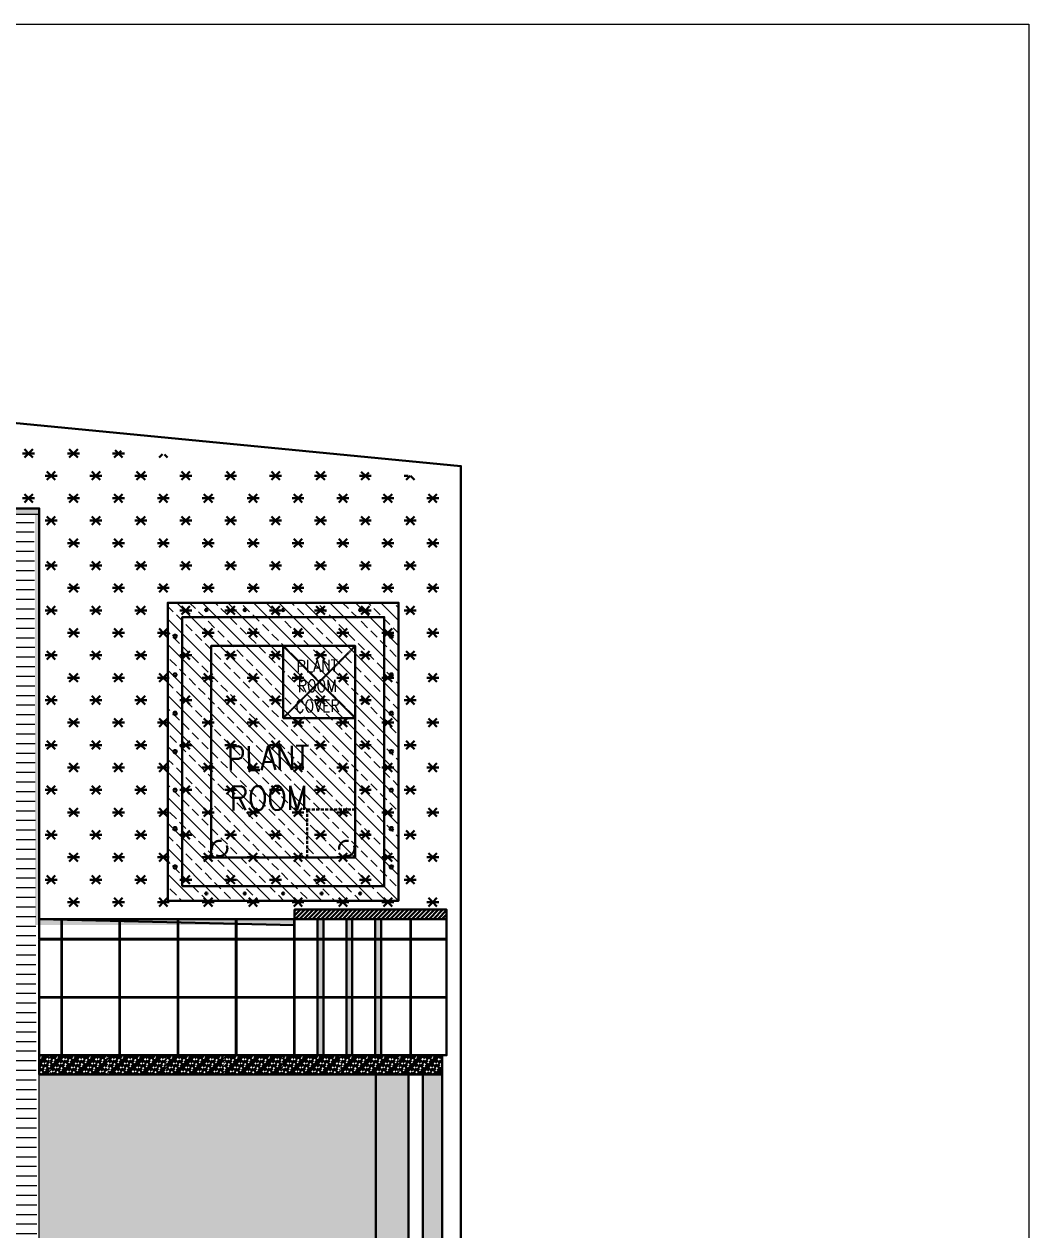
# Model space of a CAD drawing. Header units: millimetres. Extents: x -18512 to 101824, y -95768 to 52898.
# Drawn here: x 33651 to 44100, y -56614 to -44068 of the extents above; entities that cross this region are included whole.
import ezdxf

# ---------------------------------------------------------------- set-up
doc = ezdxf.new("R2010")
doc.units = ezdxf.units.MM
doc.header["$LTSCALE"] = 25
doc.linetypes.add('HIDDEN', pattern=[0.375, 0.25, -0.125])
doc.linetypes.add('HIDDEN2', pattern=[4.7625, 3.175, -1.5875])
doc.layers.get('0').update_dxf_attribs({"color": 254, "lineweight": 0})
doc.layers.get('Defpoints').update_dxf_attribs({"lineweight": 0})
doc.layers.add('A-TILES', color=43, linetype='Continuous', lineweight=30)
doc.layers.add('wood flooring', color=8, linetype='Continuous', lineweight=13)
doc.styles.add('RS', font='romans.shx', dxfattribs={"width": 0.8})
pattern_1 = [(135, (-15372.13, -20727.463), (42.426407, 42.426407), [100, -20]), (135, (-15343.845, -20727.463), (42.426407, 42.426407), [60, -15, 30, -15]), (135, (-15308.49, -20734.534), (42.426407, 42.426407), [100, -20])]

# ---------------------------------------------------------------- blocks, each defined once
blk = doc.blocks.new('A$C22C91F2D')
at = {"lineweight": 5}
h = blk.add_hatch(dxfattribs=at)
h.set_pattern_fill('ANSI33', color=245, scale=750)
h.set_pattern_definition([(45, (0, 0), (-132.583, 132.583), []), (45, (132.58, 0), (-132.583, 132.583), [93.75, -46.875])])
h.paths.add_polyline_path([(1550, -1950), (-1550, -1950), (-1550, 450), (1550, 450)])
at = {"color": 8, "linetype": 'HIDDEN', "ltscale": 0.15}
for p, q in [((-1100, -750), (-350, 0)), ((-1100, 0), (-350, -750))]:
    blk.add_line(p, q, dxfattribs=at)
at = {"color": 1}
blk.add_lwpolyline([(1550, -1950), (-1550, -1950), (-1550, 450), (1550, 450)], close=True, dxfattribs=at)
at = {"color": 8}
for points in [[(-1200, 393), (-1185, 384), (-1185, 366), (-1200, 357), (-1215, 366), (-1215, 384)], [(-800, 393), (-785, 384), (-785, 366), (-800, 357), (-815, 366), (-815, 384)], [(-400, 393), (-385, 384), (-385, 366), (-400, 357), (-415, 366), (-415, 384)], [(0, 393), (-15, 384), (-15, 366), (0, 357), (15, 366), (15, 384)], [(400, 393), (385, 384), (385, 366), (400, 357), (415, 366), (415, 384)], [(800, 393), (785, 384), (785, 366), (800, 357), (815, 366), (815, 384)], [(1200, 393), (1185, 384), (1185, 366), (1200, 357), (1215, 366), (1215, 384)], [(-1200, -1893), (-1185, -1884), (-1185, -1866), (-1200, -1857), (-1215, -1866), (-1215, -1884)], [(-800, -1893), (-785, -1884), (-785, -1866), (-800, -1857), (-815, -1866), (-815, -1884)], [(-400, -1893), (-385, -1884), (-385, -1866), (-400, -1857), (-415, -1866), (-415, -1884)], [(0, -1893), (-15, -1884), (-15, -1866), (0, -1857), (15, -1866), (15, -1884)], [(400, -1893), (385, -1884), (385, -1866), (400, -1857), (415, -1866), (415, -1884)], [(800, -1893), (785, -1884), (785, -1866), (800, -1857), (815, -1866), (815, -1884)], [(1200, -1893), (1185, -1884), (1185, -1866), (1200, -1857), (1215, -1866), (1215, -1884)]]:
    blk.add_lwpolyline(points, close=True, dxfattribs=at)
at = {"color": 6}
for points in [[(1400, -1800), (-1400, -1800), (-1400, 300), (1400, 300)], [(1100, -1500), (-1100, -1500), (-1100, 0), (1100, 0)]]:
    blk.add_lwpolyline(points, close=True, dxfattribs=at)
blk.add_lwpolyline([(-350, 0), (-350, -750), (-1100, -750), (-1100, 0)], close=True)
at = {"color": 8, "linetype": 'HIDDEN', "ltscale": 5}
blk.add_lwpolyline([(1100, -500), (600, -500), (600, 0), (1100, 0)], close=True, dxfattribs=at)
at = {"color": 8}
for centre in [(-1475, 50), (1475, 50), (-1475, -350), (1475, -350), (-1475, -750), (1475, -750), (-1475, -1150), (1475, -1150), (-1475, -1550), (1475, -1550)]:
    blk.add_circle(centre, 11.2, dxfattribs=at)
at = {"color": 8, "linetype": 'HIDDEN2', "ltscale": 2}
for centre in [(1006, -89), (1006, -1411)]:
    blk.add_circle(centre, 80, dxfattribs=at)

msp = doc.modelspace()

# ---------------------------------------------------------------- hatches: boundary and pattern name
at = {"true_color": 0xe8fcfd, "transparency": 33554523}
h = msp.add_hatch(color=7, dxfattribs=at)
h.dxf.hatch_style = 1
edge = h.paths.add_edge_path(flags=16)
edge.add_arc((87725.9, -55545.7), 51648, 179.63567, 180.36433, ccw=False)
edge.add_line((36078.9, -55217.3), (36078.9, -55874.1))
h.paths.add_polyline_path([(33808.1, -62996.9), (33808.1, -54996.9), (37308.1, -54996.9), (37308.1, -62996.9)])
edge = h.paths.add_edge_path(flags=16)
edge.add_arc((-37610, -55545.7), 73689.6, -0.255351, 0.255351, ccw=False)
edge.add_line((36078.9, -55874.1), (36078.9, -55217.3))
at = {"layer": 'A-TILES', "ltscale": 25}
h = msp.add_hatch(dxfattribs=at)
h.set_pattern_fill('GRASS', color=9, scale=13, angle=90, style=0)
h.set_pattern_definition([(180, (-191384, 55600.64), (-233.48666, -233.48666), [61.9125, -405.0608]), (135, (-191384, 55600.64), (-233.48666, -233.48666), [61.9125, -268.2875]), (225, (-191384, 55600.64), (233.48666, -233.48666), [61.9125, -268.2875])])
h.paths.add_polyline_path([(33808.1, -49171.9), (28657.4, -49107.4), (28657.4, -47996.3), (32841.4, -48347.8), (33151.9, -48374.8), (38033.1, -48801.7), (38044.7, -53281.9), (36462.9, -53281.9), (36462.9, -53381.9), (33808.1, -53381.9)])
h = msp.add_hatch(dxfattribs=at)
h.set_pattern_fill('GRASS', color=9, scale=13, angle=270, style=0)
h.set_pattern_definition([(1e-14, (-191384, 55600.64), (233.48666, 233.48666), [61.9125, -405.0608]), (315, (-191384, 55600.64), (233.48666, 233.48666), [61.9125, -268.2875]), (45, (-191384, 55600.64), (-233.48666, 233.48666), [61.9125, -268.2875])])
h.paths.add_polyline_path([(33808.1, -49171.9), (28657.4, -49107.4), (28657.4, -47996.3), (32841.4, -48347.8), (33151.9, -48374.8), (38033.1, -48801.7), (38044.7, -53281.9), (36462.9, -53281.9), (36462.9, -53381.9), (33808.1, -53381.9)])
h = msp.add_hatch(color=9, dxfattribs=at)
h.paths.add_polyline_path([(28657.3, -49167.4), (28657.3, -49107.4), (33808.1, -49107.4), (33808.1, -53381.9), (36462.9, -53381.9), (36462.9, -53441.9), (33764.1, -53441.9), (33764.1, -49167.4)])
h.paths.add_polyline_path([(28657.3, -50372.4), (28597.3, -50372.4), (28597.3, -49167.4), (9942.3, -49167.4), (9942.3, -49107.4), (28657.3, -49107.4)])
h = msp.add_hatch(dxfattribs=at)
h.set_pattern_fill('ANSI31', color=9, scale=10, style=0)
h.set_pattern_definition([(45, (-161950.53, 51326.11), (-22.4506403, 22.4506403), [])])
h.paths.add_polyline_path([(38044.7, -53381.9), (36462.9, -53381.9), (36462.9, -53281.9), (38044.7, -53281.9)])
for points in [[(36702.9, -53381.9), (36762.9, -53381.9), (36762.9, -54796.9), (36702.9, -54796.9)], [(37002.9, -53381.9), (37062.9, -53381.9), (37062.9, -54796.9), (37002.9, -54796.9)], [(37302.9, -53381.9), (37362.9, -53381.9), (37362.9, -54796.9), (37302.9, -54796.9)]]:
    msp.add_hatch(color=9, dxfattribs=at).paths.add_polyline_path(points)
h = msp.add_hatch(dxfattribs=at)
h.set_pattern_fill('GOST_WOOD', color=9, scale=10, angle=45, style=0)
h.set_pattern_definition([(135, (-15372.13, -18727.463), (42.426407, 42.426407), [100, -20]), (135, (-15343.845, -18727.463), (42.426407, 42.426407), [60, -15, 30, -15]), (135, (-15308.49, -18734.534), (42.426407, 42.426407), [100, -20])])
h.paths.add_polyline_path([(37997.7, -54996.9), (37548.2, -54996.9), (37548.2, -54796.9), (37997.7, -54796.9)])
h.paths.add_polyline_path([(37543.2, -54996.9), (36943.2, -54996.9), (36943.2, -54796.9), (37543.2, -54796.9)])
h.paths.add_polyline_path([(36938.2, -54996.9), (36338.2, -54996.9), (36338.2, -54796.9), (36938.2, -54796.9)])
h.paths.add_polyline_path([(36333.2, -54996.9), (35733.2, -54996.9), (35733.2, -54796.9), (36333.2, -54796.9)])
h.paths.add_polyline_path([(35728.2, -54996.9), (35128.2, -54996.9), (35128.2, -54796.9), (35728.2, -54796.9)])
h.paths.add_polyline_path([(35123.2, -54996.9), (34523.2, -54996.9), (34523.2, -54796.9), (35123.2, -54796.9)])
h.paths.add_polyline_path([(34518.2, -54996.9), (33918.2, -54996.9), (33918.2, -54796.9), (34518.2, -54796.9)])
h.paths.add_polyline_path([(33808.1, -54996.9), (33808.1, -54796.9), (33913.2, -54796.9), (33913.2, -54996.9)])
h = msp.add_hatch(dxfattribs=at)
h.set_pattern_fill('GOST_WOOD', color=9, scale=10, angle=45, style=0)
h.set_pattern_definition(pattern_1)
h.paths.add_polyline_path([(37308.1, -54996.9), (37648.1, -54996.9), (37648.1, -62996.9), (37308.1, -62996.9)])
h = msp.add_hatch(dxfattribs=at)
h.set_pattern_fill('GOST_WOOD', color=9, scale=10, angle=45, style=0)
h.set_pattern_definition(pattern_1)
h.paths.add_polyline_path([(37797.9, -54996.9), (37997.7, -54996.9), (37997.7, -62996.9), (37797.9, -62996.9)])
at = {"layer": 'wood flooring'}
h = msp.add_hatch(dxfattribs=at)
h.set_pattern_fill('_USER', color=256, scale=100, pattern_type=0)
h.set_pattern_definition([(360, (338285.01, 171947.46), (-2e-14, 100), [])])
h.paths.add_polyline_path([(33755.5, -49171.9), (31012.9, -49171.9), (31012.9, -49811.5), (31012.9, -62446.9), (32698.1, -62446.9), (32698.1, -63146.9), (33808.1, -63146.9)])

# ---------------------------------------------------------------- linework, layer by layer
at = {"layer": 'A-TILES', "color": 9, "ltscale": 25}
for points in [[(38193.1, -66666.6), (3193.1, -66666.6), (3193.1, -46248.2), (31673.2, -48035.7), (38193.1, -48666.6)], [(38044.7, -53381.9), (36462.9, -53381.9), (36462.9, -53281.9), (38044.7, -53281.9)], [(34037.9, -53381.9), (33808.1, -53381.9), (33808.1, -53586.9), (34037.9, -53586.9)], [(34642.9, -53381.9), (34042.9, -53381.9), (34042.9, -53586.9), (34642.9, -53586.9)], [(35247.9, -53381.9), (34647.9, -53381.9), (34647.9, -53586.9), (35247.9, -53586.9)], [(35852.9, -53381.9), (35252.9, -53381.9), (35252.9, -53586.9), (35852.9, -53586.9)], [(36457.9, -53381.9), (35857.9, -53381.9), (35857.9, -53586.9), (36457.9, -53586.9)], [(36762.9, -53381.9), (36462.9, -53381.9), (36462.9, -53586.9), (36762.9, -53586.9)], [(36702.9, -54796.9), (36762.9, -54796.9), (36762.9, -53381.9), (36702.9, -53381.9)], [(37062.9, -53381.9), (36762.9, -53381.9), (36762.9, -53586.9), (37062.9, -53586.9)], [(37002.9, -54796.9), (37062.9, -54796.9), (37062.9, -53381.9), (37002.9, -53381.9)], [(37362.9, -53381.9), (37062.9, -53381.9), (37062.9, -53586.9), (37362.9, -53586.9)], [(37302.9, -54796.9), (37362.9, -54796.9), (37362.9, -53381.9), (37302.9, -53381.9)], [(37667.9, -53381.9), (37362.9, -53381.9), (37362.9, -53586.9), (37667.9, -53586.9)], [(38044.6, -53381.8), (37672.9, -53381.9), (37672.9, -53586.9), (38044.6, -53586.8)], [(34037.9, -53591.9), (33808.1, -53591.9), (33808.1, -54191.9), (34037.9, -54191.9)], [(34642.9, -53591.9), (34042.9, -53591.9), (34042.9, -54191.9), (34642.9, -54191.9)], [(35247.9, -53591.9), (34647.9, -53591.9), (34647.9, -54191.9), (35247.9, -54191.9)], [(35852.9, -53591.9), (35252.9, -53591.9), (35252.9, -54191.9), (35852.9, -54191.9)], [(36457.9, -53591.9), (35857.9, -53591.9), (35857.9, -54191.9), (36457.9, -54191.9)], [(36762.9, -53591.9), (36462.9, -53591.9), (36462.9, -54191.9), (36762.9, -54191.9)], [(37062.9, -53591.9), (36762.9, -53591.9), (36762.9, -54191.9), (37062.9, -54191.9)], [(37362.9, -53591.9), (37062.9, -53591.9), (37062.9, -54191.9), (37362.9, -54191.9)], [(37667.9, -53591.9), (37362.9, -53591.9), (37362.9, -54191.9), (37667.9, -54191.9)], [(38044.6, -53591.8), (37672.9, -53591.9), (37672.9, -54191.9), (38044.6, -54191.8)], [(34037.9, -54196.9), (33808.1, -54196.9), (33808.1, -54796.9), (34037.9, -54796.9)], [(34642.9, -54196.9), (34042.9, -54196.9), (34042.9, -54796.9), (34642.9, -54796.9)], [(35247.9, -54196.9), (34647.9, -54196.9), (34647.9, -54796.9), (35247.9, -54796.9)], [(35852.9, -54196.9), (35252.9, -54196.9), (35252.9, -54796.9), (35852.9, -54796.9)], [(36457.9, -54196.9), (35857.9, -54196.9), (35857.9, -54796.9), (36457.9, -54796.9)], [(36762.9, -54196.9), (36462.9, -54196.9), (36462.9, -54796.9), (36762.9, -54796.9)], [(37062.9, -54196.9), (36762.9, -54196.9), (36762.9, -54796.9), (37062.9, -54796.9)], [(37362.9, -54196.9), (37062.9, -54196.9), (37062.9, -54796.9), (37362.9, -54796.9)], [(37667.9, -54196.9), (37362.9, -54196.9), (37362.9, -54796.9), (37667.9, -54796.9)], [(38044.5, -54196.8), (37672.9, -54196.9), (37672.9, -54796.9), (38044.5, -54796.8)], [(37997.7, -54796.9), (33808.1, -54796.9), (33808.1, -54996.9), (37997.7, -54996.9)]]:
    msp.add_lwpolyline(points, close=True, dxfattribs=at)
for points in [[(28657.3, -49167.4), (33808.1, -49107.4), (33808.1, -53381.9), (36462.9, -53441.9), (36462.9, -53381.9), (33808.1, -53381.9), (33808.1, -49107.4), (28657.3, -49107.4)], [(37308.1, -62996.9), (37308.1, -54996.9)], [(37648.1, -54996.9), (37648.1, -62996.9)], [(37797.9, -54996.9), (37797.9, -62996.9)], [(37997.7, -54996.9), (37997.7, -63196.9)]]:
    msp.add_lwpolyline(points, dxfattribs=at)
at = {"layer": 'Defpoints', "color": 6}
msp.add_lwpolyline([(0, -44068.3), (44100.1, -44068.3), (44100.1, -69918.3), (0, -69918.3)], close=True, dxfattribs=at)
at = {"layer": 'wood flooring'}
msp.add_lwpolyline([(31012.9, -49171.9), (31012.9, -62446.9), (32698.1, -62446.9), (32698.1, -63146.9), (33808.1, -63146.9), (33808.1, -49171.9), (31012.9, -49171.9)], dxfattribs=at)

# ---------------------------------------------------------------- block references
at = {"layer": 'A-TILES', "color": 9, "ltscale": 25, "rotation": 270.0000102614155}
msp.add_blockref('A$C22C91F2D', (37095.3, -51638.6, 0), dxfattribs=at)

# ---------------------------------------------------------------- texts
at = {"layer": 'A-TILES', "color": 9, "ltscale": 25, "attachment_point": 5, "rotation": 0.57041, "style": 'RS'}
for s, insert, char_height in [('\\A1;{\\W0.85;PLANT\\PROOM\\PCOVER}', (36699.8, -50953.8, -0.2), 125), ('\\A1;{\\W0.85;PLANT\\PROOM}', (36192.7, -51912.5, -0.1), 250)]:
    msp.add_mtext(s, dxfattribs=dict(at, insert=insert, char_height=char_height))

doc.saveas('drawing.dxf')
